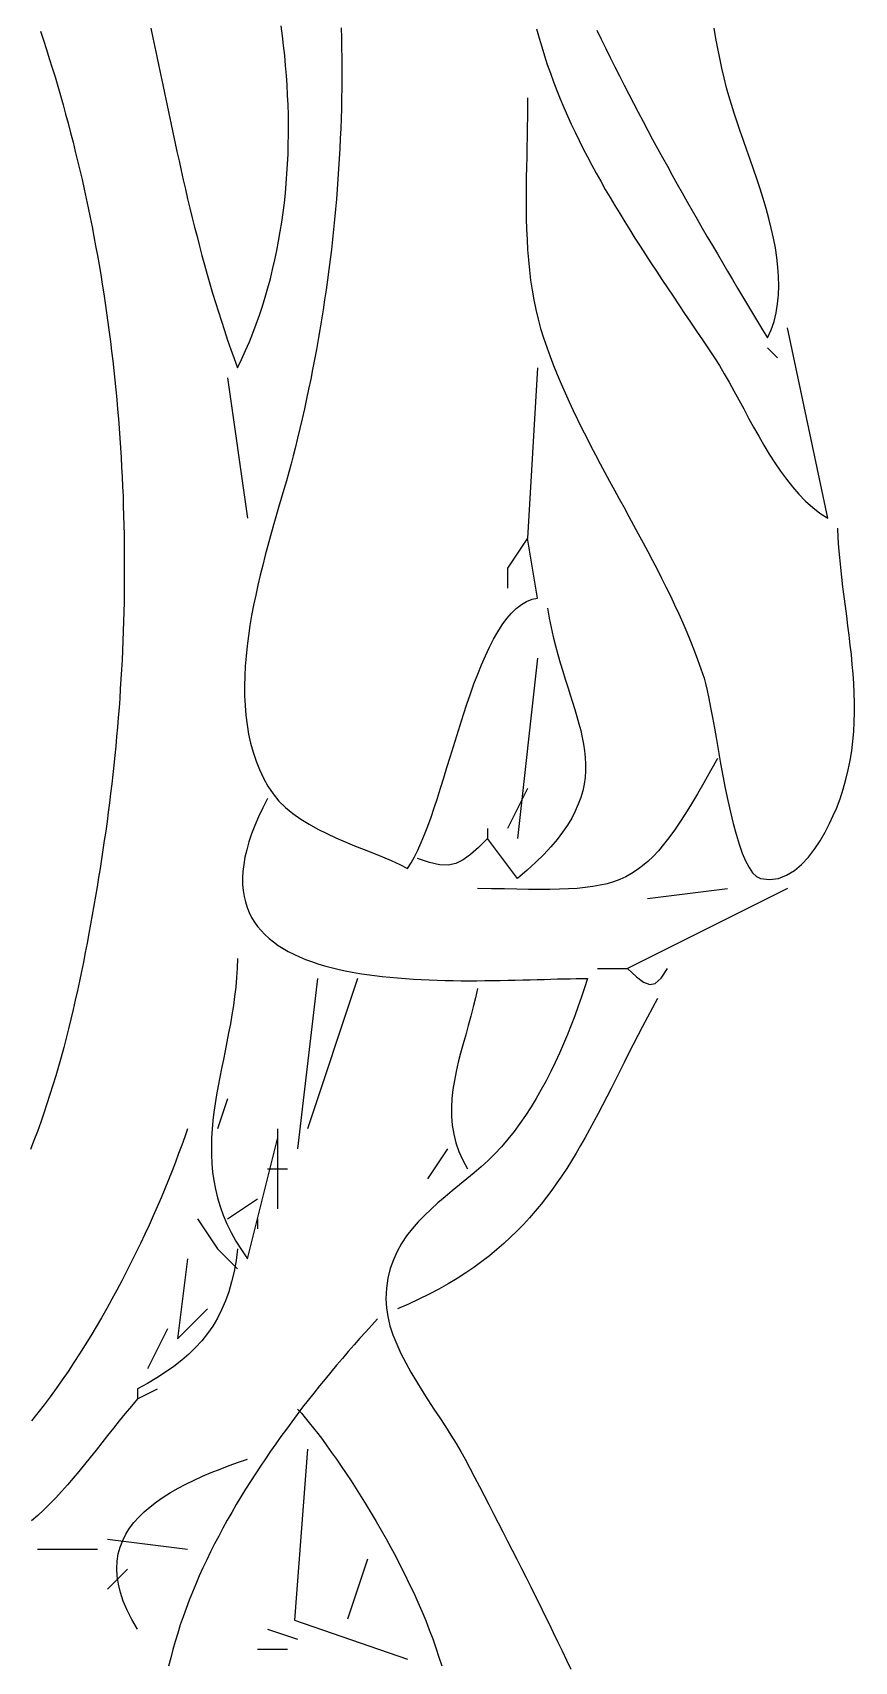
# Model space of a CAD drawing. Header units: millimetres. Extents: x 39 to 722, y 30 to 846.
# Drawn here: x 605 to 687.2, y 522.1 to 684.8 of the extents above; entities that cross this region are included whole.
import ezdxf

# ---------------------------------------------------------------- set-up
doc = ezdxf.new("R2010")
doc.units = ezdxf.units.MM
doc.layers.add('0_0_0', color=3, linetype='Continuous')

msp = doc.modelspace()

# ---------------------------------------------------------------- linework, layer by layer
at = {"layer": '0_0_0'}
for points in [[(616.84, 685.27), (617.04, 684.33), (617.24, 683.39), (617.44, 682.44), (617.64, 681.5), (617.84, 680.55), (618.04, 679.61), (618.24, 678.66), (618.44, 677.71), (618.64, 676.77), (618.84, 675.82), (619.04, 674.87), (619.25, 673.92), (619.46, 672.98), (619.67, 672.03), (619.88, 671.08), (620.09, 670.13), (620.31, 669.19), (620.53, 668.24), (620.76, 667.29), (620.99, 666.35), (621.23, 665.4), (621.47, 664.46), (621.71, 663.52), (621.96, 662.57), (622.22, 661.63), (622.48, 660.69), (622.75, 659.75), (623.03, 658.81), (623.31, 657.87), (623.6, 656.94), (623.9, 656), (624.21, 655.07), (624.52, 654.13), (624.85, 653.2), (625.18, 652.27), (625.52, 651.34), (625.93, 652.2), (626.32, 653.07), (626.7, 653.94), (627.05, 654.83), (627.38, 655.71), (627.7, 656.61), (628, 657.51), (628.29, 658.42), (628.55, 659.34), (628.8, 660.26), (629.03, 661.19), (629.25, 662.13), (629.45, 663.06), (629.63, 664.01), (629.79, 664.96), (629.95, 665.91), (630.08, 666.87), (630.2, 667.83), (630.3, 668.8), (630.39, 669.76), (630.46, 670.74), (630.52, 671.71), (630.57, 672.69), (630.59, 673.67), (630.61, 674.65), (630.61, 675.63), (630.6, 676.62), (630.57, 677.61), (630.53, 678.59), (630.48, 679.58), (630.41, 680.57), (630.33, 681.56), (630.24, 682.55), (630.13, 683.54), (630.01, 684.53), (629.88, 685.52)], [(635.89, 685.33), (635.91, 684.33), (635.93, 683.32), (635.94, 682.31), (635.95, 681.31), (635.95, 680.3), (635.94, 679.29), (635.92, 678.28), (635.9, 677.27), (635.87, 676.26), (635.84, 675.25), (635.79, 674.25), (635.75, 673.24), (635.69, 672.23), (635.63, 671.22), (635.56, 670.21), (635.49, 669.2), (635.4, 668.19), (635.32, 667.19), (635.22, 666.18), (635.12, 665.17), (635.01, 664.17), (634.9, 663.16), (634.78, 662.16), (634.65, 661.16), (634.52, 660.16), (634.38, 659.15), (634.23, 658.16), (634.08, 657.16), (633.92, 656.16), (633.76, 655.16), (633.59, 654.17), (633.41, 653.18), (633.22, 652.18), (633.03, 651.2), (632.84, 650.21), (632.63, 649.22), (632.42, 648.24), (632.21, 647.25), (631.99, 646.27), (631.76, 645.29), (631.52, 644.32), (631.28, 643.34), (631.08, 642.56), (630.87, 641.76), (630.64, 640.93), (630.4, 640.08), (630.15, 639.2), (629.89, 638.31), (629.63, 637.4), (629.36, 636.48), (629.09, 635.54), (628.82, 634.58), (628.56, 633.61), (628.29, 632.63), (628.04, 631.65), (627.79, 630.65), (627.56, 629.65), (627.34, 628.64), (627.13, 627.63), (626.93, 626.62), (626.76, 625.6), (626.61, 624.59), (626.47, 623.57), (626.37, 622.56), (626.29, 621.56), (626.24, 620.56), (626.21, 619.57), (626.22, 618.59), (626.27, 617.61), (626.35, 616.65), (626.47, 615.7), (626.63, 614.77), (626.83, 613.85), (627.08, 612.95), (627.37, 612.07), (627.72, 611.21), (628.11, 610.37), (628.55, 609.55), (629.07, 608.78), (629.66, 608.07), (630.32, 607.42), (631.05, 606.82), (631.84, 606.26), (632.67, 605.75), (633.54, 605.27), (634.44, 604.82), (635.36, 604.4), (636.29, 604), (637.23, 603.61), (638.17, 603.24), (639.1, 602.87), (640.01, 602.5), (640.88, 602.13), (641.73, 601.74), (642.52, 601.34), (642.88, 601.89), (643.22, 602.5), (643.56, 603.18), (643.89, 603.92), (644.22, 604.72), (644.55, 605.57), (644.87, 606.46), (645.19, 607.39), (645.5, 608.36), (645.82, 609.36), (646.14, 610.38), (646.46, 611.42), (646.78, 612.47), (647.11, 613.53), (647.43, 614.6), (647.77, 615.66), (648.11, 616.72), (648.45, 617.76), (648.8, 618.78), (649.16, 619.78), (649.53, 620.75), (649.91, 621.69), (650.3, 622.59), (650.7, 623.44), (651.11, 624.24), (651.54, 624.99), (651.98, 625.68), (652.44, 626.3), (652.91, 626.85), (653.39, 627.32), (653.9, 627.71), (654.42, 628.02), (654.96, 628.23), (655.52, 628.34), (654.52, 634.34), (652.52, 631.34), (652.52, 630.34), (652.52, 629.34)], [(655.41, 685.21), (655.66, 684.3), (655.93, 683.41), (656.2, 682.52), (656.49, 681.64), (656.8, 680.78), (657.11, 679.91), (657.44, 679.06), (657.78, 678.21), (658.14, 677.37), (658.5, 676.54), (658.88, 675.71), (659.27, 674.88), (659.67, 674.06), (660.08, 673.24), (660.5, 672.43), (660.94, 671.61), (661.38, 670.8), (661.83, 669.99), (662.29, 669.18), (662.76, 668.38), (663.24, 667.57), (663.73, 666.76), (664.23, 665.95), (664.74, 665.13), (665.25, 664.32), (665.78, 663.5), (666.31, 662.68), (666.85, 661.85), (667.39, 661.02), (667.95, 660.19), (668.5, 659.34), (669.07, 658.5), (669.64, 657.64), (670.22, 656.78), (670.8, 655.91), (671.39, 655.03), (671.99, 654.15), (672.59, 653.25), (673.19, 652.34), (673.69, 651.57), (674.18, 650.75), (674.67, 649.91), (675.15, 649.04), (675.64, 648.15), (676.13, 647.25), (676.62, 646.34), (677.12, 645.43), (677.63, 644.52), (678.15, 643.62), (678.68, 642.74), (679.23, 641.87), (679.8, 641.03), (680.39, 640.22), (681.01, 639.45), (681.65, 638.72), (682.32, 638.04), (683.02, 637.41), (683.75, 636.85), (684.52, 636.34), (680.52, 655.34)], [(661.44, 685.08), (661.88, 684.17), (662.33, 683.25), (662.78, 682.34), (663.24, 681.42), (663.7, 680.51), (664.16, 679.6), (664.63, 678.69), (665.1, 677.78), (665.58, 676.88), (666.06, 675.97), (666.54, 675.07), (667.02, 674.17), (667.51, 673.27), (668, 672.38), (668.49, 671.49), (668.98, 670.6), (669.48, 669.71), (669.98, 668.83), (670.48, 667.94), (670.98, 667.07), (671.48, 666.19), (671.98, 665.32), (672.48, 664.45), (672.99, 663.59), (673.49, 662.73), (674, 661.87), (674.5, 661.02), (675.01, 660.17), (675.51, 659.32), (676.01, 658.48), (676.52, 657.64), (677.02, 656.81), (677.52, 655.98), (678.02, 655.16), (678.52, 654.34), (678.88, 655.15), (679.16, 655.99), (679.37, 656.85), (679.52, 657.73), (679.6, 658.63), (679.64, 659.54), (679.62, 660.48), (679.55, 661.42), (679.44, 662.38), (679.29, 663.35), (679.1, 664.32), (678.88, 665.3), (678.63, 666.28), (678.36, 667.27), (678.07, 668.26), (677.76, 669.24), (677.44, 670.22), (677.11, 671.19), (676.78, 672.16), (676.44, 673.11), (676.11, 674.05), (675.78, 674.98), (675.47, 675.89), (675.17, 676.79), (674.89, 677.66), (674.64, 678.52), (674.41, 679.34), (674.16, 680.31), (673.94, 681.29), (673.73, 682.28), (673.53, 683.27), (673.35, 684.26), (673.18, 685.27)], [(605.81, 685), (606.11, 684.08), (606.41, 683.17), (606.7, 682.25), (606.99, 681.33), (607.27, 680.41), (607.54, 679.49), (607.81, 678.56), (608.07, 677.64), (608.33, 676.71), (608.58, 675.78), (608.83, 674.84), (609.07, 673.91), (609.3, 672.97), (609.53, 672.04), (609.75, 671.1), (609.97, 670.16), (610.18, 669.21), (610.39, 668.27), (610.59, 667.33), (610.78, 666.38), (610.97, 665.43), (611.16, 664.48), (611.33, 663.53), (611.51, 662.58), (611.67, 661.63), (611.84, 660.67), (611.99, 659.72), (612.14, 658.76), (612.29, 657.81), (612.43, 656.85), (612.56, 655.89), (612.69, 654.93), (612.81, 653.97), (612.93, 653.01), (613.04, 652.05), (613.15, 651.09), (613.25, 650.12), (613.35, 649.16), (613.44, 648.2), (613.53, 647.23), (613.61, 646.27), (613.68, 645.3), (613.75, 644.34), (613.82, 643.37), (613.88, 642.41), (613.93, 641.44), (613.98, 640.47), (614.03, 639.51), (614.07, 638.54), (614.1, 637.58), (614.13, 636.61), (614.15, 635.64), (614.17, 634.68), (614.19, 633.71), (614.2, 632.75), (614.2, 631.78), (614.2, 630.82), (614.19, 629.85), (614.18, 628.89), (614.17, 627.93), (614.14, 626.97), (614.12, 626), (614.09, 625.04), (614.05, 624.08), (614.01, 623.12), (613.97, 622.16), (613.92, 621.2), (613.86, 620.25), (613.8, 619.29), (613.74, 618.33), (613.67, 617.38), (613.59, 616.42), (613.51, 615.47), (613.43, 614.52), (613.34, 613.57), (613.25, 612.62), (613.15, 611.67), (613.05, 610.73), (612.94, 609.78), (612.83, 608.84), (612.71, 607.9), (612.59, 606.95), (612.47, 606.02), (612.34, 605.08), (612.2, 604.14), (612.06, 603.21), (611.92, 602.28), (611.77, 601.34), (611.62, 600.43), (611.47, 599.51), (611.31, 598.58), (611.15, 597.65), (610.99, 596.71), (610.82, 595.77), (610.65, 594.83), (610.48, 593.89), (610.29, 592.94), (610.11, 591.99), (609.92, 591.04), (609.72, 590.09), (609.51, 589.14), (609.3, 588.19), (609.09, 587.24), (608.86, 586.28), (608.63, 585.33), (608.39, 584.39), (608.14, 583.44), (607.89, 582.49), (607.62, 581.55), (607.35, 580.61), (607.07, 579.68), (606.77, 578.75), (606.47, 577.82), (606.16, 576.9), (605.84, 575.98), (605.51, 575.07), (605.16, 574.16), (604.81, 573.27)], [(654.52, 678.34), (654.52, 677.38), (654.51, 676.41), (654.49, 675.42), (654.47, 674.43), (654.45, 673.42), (654.43, 672.41), (654.4, 671.39), (654.39, 670.36), (654.38, 669.33), (654.37, 668.3), (654.38, 667.27), (654.39, 666.24), (654.42, 665.2), (654.46, 664.18), (654.52, 663.15), (654.6, 662.13), (654.7, 661.12), (654.82, 660.12), (654.97, 659.12), (655.14, 658.14), (655.33, 657.17), (655.56, 656.21), (655.82, 655.27), (656.11, 654.34), (656.43, 653.42), (656.76, 652.5), (657.12, 651.59), (657.49, 650.68), (657.87, 649.77), (658.26, 648.87), (658.67, 647.97), (659.09, 647.08), (659.52, 646.19), (659.95, 645.3), (660.4, 644.42), (660.85, 643.53), (661.31, 642.65), (661.78, 641.77), (662.25, 640.9), (662.72, 640.02), (663.2, 639.14), (663.68, 638.27), (664.16, 637.39), (664.64, 636.51), (665.11, 635.64), (665.59, 634.76), (666.06, 633.88), (666.53, 633), (667, 632.12), (667.46, 631.24), (667.91, 630.35), (668.35, 629.46), (668.79, 628.57), (669.21, 627.67), (669.63, 626.77), (670.03, 625.87), (670.43, 624.96), (670.8, 624.05), (671.17, 623.13), (671.52, 622.21), (671.85, 621.28), (672.16, 620.34), (672.32, 619.81), (672.48, 619.13), (672.65, 618.33), (672.82, 617.42), (673, 616.42), (673.19, 615.34), (673.39, 614.21), (673.6, 613.02), (673.81, 611.81), (674.04, 610.58), (674.28, 609.35), (674.53, 608.14), (674.79, 606.96), (675.07, 605.83), (675.36, 604.76), (675.66, 603.77), (675.98, 602.88), (676.31, 602.09), (676.66, 601.43), (677.02, 600.91), (677.4, 600.54), (677.8, 600.35), (678.72, 600.24), (679.59, 600.35), (680.41, 600.66), (681.19, 601.14), (681.92, 601.75), (682.59, 602.47), (683.21, 603.27), (683.77, 604.11), (684.27, 604.97), (684.71, 605.82), (685.08, 606.62), (685.39, 607.34), (685.76, 608.3), (686.08, 609.26), (686.35, 610.22), (686.58, 611.18), (686.77, 612.14), (686.92, 613.1), (687.04, 614.06), (687.12, 615.01), (687.17, 615.97), (687.2, 616.93), (687.2, 617.89), (687.17, 618.85), (687.13, 619.81), (687.06, 620.77), (686.98, 621.73), (686.89, 622.7), (686.78, 623.66), (686.67, 624.63), (686.55, 625.59), (686.43, 626.56), (686.3, 627.53), (686.17, 628.5), (686.05, 629.47), (685.94, 630.45), (685.83, 631.42), (685.73, 632.4), (685.65, 633.38), (685.58, 634.36), (685.52, 635.34)], [(678.52, 653.34), (679.52, 652.34)], [(655.52, 651.34), (654.52, 634.34)], [(624.52, 650.34), (626.52, 636.34)], [(656.52, 627.34), (656.69, 626.36), (656.88, 625.41), (657.09, 624.48), (657.31, 623.59), (657.55, 622.72), (657.79, 621.87), (658.03, 621.05), (658.28, 620.25), (658.53, 619.46), (658.78, 618.7), (659.01, 617.96), (659.24, 617.22), (659.45, 616.51), (659.65, 615.8), (659.83, 615.11), (659.98, 614.42), (660.11, 613.75), (660.21, 613.08), (660.28, 612.41), (660.31, 611.75), (660.3, 611.09), (660.26, 610.43), (660.16, 609.77), (660.03, 609.1), (659.84, 608.43), (659.59, 607.76), (659.29, 607.07), (658.93, 606.38), (658.51, 605.68), (658.02, 604.97), (657.46, 604.24), (656.83, 603.5), (656.13, 602.74), (655.34, 601.96), (654.47, 601.16), (653.52, 600.34), (650.52, 604.34), (649.62, 603.45), (648.82, 602.73), (648.08, 602.2), (647.35, 601.84), (646.57, 601.68), (645.71, 601.7), (644.71, 601.92), (643.52, 602.34)], [(655.52, 622.34), (653.52, 604.34)], [(673.52, 612.34), (672.82, 611.08), (672.15, 609.91), (671.51, 608.81), (670.9, 607.79), (670.31, 606.84), (669.74, 605.96), (669.19, 605.15), (668.65, 604.41), (668.12, 603.73), (667.6, 603.11), (667.08, 602.55), (666.55, 602.05), (666.02, 601.59), (665.47, 601.19), (664.92, 600.83), (664.34, 600.52), (663.74, 600.25), (663.12, 600.02), (662.46, 599.82), (661.78, 599.66), (661.05, 599.53), (660.29, 599.43), (659.48, 599.35), (658.62, 599.29), (657.7, 599.26), (656.74, 599.24), (655.71, 599.24), (654.61, 599.24), (653.45, 599.26), (652.22, 599.29), (650.91, 599.32), (649.52, 599.34)], [(654.52, 609.34), (652.52, 605.34)], [(628.52, 608.34), (628.04, 607.41), (627.62, 606.51), (627.25, 605.64), (626.93, 604.8), (626.66, 603.99), (626.44, 603.21), (626.26, 602.46), (626.14, 601.74), (626.06, 601.05), (626.02, 600.39), (626.03, 599.75), (626.08, 599.14), (626.18, 598.55), (626.31, 597.99), (626.48, 597.45), (626.69, 596.94), (626.93, 596.45), (627.21, 595.99), (627.53, 595.55), (627.88, 595.13), (628.26, 594.73), (628.67, 594.35), (629.11, 594), (629.58, 593.66), (630.07, 593.34), (630.59, 593.05), (631.14, 592.77), (631.71, 592.5), (632.3, 592.26), (632.92, 592.03), (633.55, 591.82), (634.2, 591.62), (634.87, 591.44), (635.56, 591.28), (636.27, 591.12), (636.98, 590.98), (637.71, 590.86), (638.46, 590.74), (639.21, 590.64), (639.97, 590.55), (640.74, 590.47), (641.52, 590.4), (642.31, 590.34), (643.1, 590.28), (643.89, 590.24), (644.69, 590.21), (645.49, 590.18), (646.29, 590.16), (647.08, 590.14), (647.88, 590.13), (648.67, 590.13), (649.46, 590.13), (650.24, 590.14), (651.02, 590.15), (651.79, 590.16), (652.54, 590.17), (653.29, 590.19), (654.03, 590.21), (654.76, 590.23), (655.47, 590.24), (656.16, 590.26), (656.84, 590.28), (657.51, 590.3), (658.15, 590.31), (658.78, 590.33), (659.38, 590.34), (659.96, 590.34), (660.52, 590.34), (660.22, 589.43), (659.9, 588.5), (659.57, 587.57), (659.23, 586.63), (658.87, 585.7), (658.5, 584.76), (658.11, 583.82), (657.7, 582.89), (657.28, 581.97), (656.84, 581.05), (656.37, 580.14), (655.89, 579.25), (655.39, 578.37), (654.87, 577.51), (654.32, 576.67), (653.75, 575.85), (653.16, 575.05), (652.55, 574.28), (651.9, 573.53), (651.23, 572.82), (650.57, 572.17), (649.88, 571.54), (649.17, 570.92), (648.45, 570.32), (647.72, 569.72), (646.99, 569.13), (646.27, 568.53), (645.56, 567.93), (644.87, 567.32), (644.2, 566.68), (643.57, 566.03), (642.97, 565.35), (642.42, 564.63), (641.92, 563.88), (641.48, 563.09), (641.1, 562.25), (640.79, 561.36), (640.56, 560.42), (640.41, 559.41), (640.36, 558.34), (640.4, 557.46), (640.54, 556.57), (640.76, 555.66), (641.06, 554.74), (641.43, 553.81), (641.86, 552.88), (642.34, 551.94), (642.86, 551.01), (643.41, 550.08), (643.98, 549.15), (644.56, 548.24), (645.15, 547.34), (645.74, 546.45), (646.31, 545.58), (646.86, 544.74), (647.37, 543.91), (647.85, 543.11), (648.27, 542.34), (648.75, 541.43), (649.22, 540.52), (649.7, 539.61), (650.17, 538.7), (650.65, 537.79), (651.12, 536.88), (651.59, 535.97), (652.05, 535.06), (652.52, 534.15), (652.99, 533.24), (653.45, 532.33), (653.91, 531.42), (654.37, 530.51), (654.83, 529.59), (655.28, 528.68), (655.74, 527.77), (656.19, 526.85), (656.63, 525.93), (657.08, 525.02), (657.52, 524.1), (657.96, 523.18), (658.4, 522.26), (658.84, 521.34)], [(650.52, 605.34), (650.52, 604.34)], [(680.52, 599.34), (664.52, 591.34), (665.41, 590.53), (666.12, 589.98), (666.73, 589.74), (667.29, 589.85), (667.87, 590.37), (668.52, 591.34)], [(666.52, 598.34), (674.52, 599.34)], [(625.52, 592.34), (625.49, 591.39), (625.43, 590.44), (625.34, 589.49), (625.23, 588.56), (625.1, 587.64), (624.96, 586.72), (624.8, 585.81), (624.63, 584.91), (624.46, 584.01), (624.28, 583.12), (624.1, 582.24), (623.92, 581.35), (623.75, 580.48), (623.58, 579.61), (623.43, 578.74), (623.29, 577.87), (623.16, 577.01), (623.06, 576.15), (622.98, 575.29), (622.92, 574.43), (622.9, 573.58), (622.9, 572.72), (622.94, 571.87), (623.02, 571.01), (623.14, 570.16), (623.3, 569.3), (623.51, 568.44), (623.77, 567.58), (624.08, 566.71), (624.44, 565.85), (624.87, 564.98), (625.35, 564.1), (625.91, 563.23), (626.52, 562.34), (629.52, 574.34), (629.52, 567.34)], [(661.52, 591.34), (664.52, 591.34)], [(633.52, 590.34), (631.52, 573.34)], [(637.52, 590.34), (632.52, 575.34)], [(649.52, 589.34), (649.32, 588.42), (649.09, 587.5), (648.84, 586.58), (648.59, 585.65), (648.33, 584.73), (648.07, 583.82), (647.82, 582.9), (647.59, 581.98), (647.38, 581.07), (647.2, 580.16), (647.06, 579.26), (646.96, 578.36), (646.91, 577.46), (646.92, 576.57), (646.99, 575.68), (647.13, 574.8), (647.35, 573.93), (647.65, 573.06), (648.04, 572.2), (648.52, 571.34)], [(667.52, 588.34), (667.01, 587.41), (666.51, 586.48), (666.02, 585.55), (665.54, 584.64), (665.08, 583.74), (664.62, 582.85), (664.18, 581.96), (663.73, 581.09), (663.3, 580.23), (662.86, 579.37), (662.43, 578.53), (662, 577.69), (661.57, 576.87), (661.14, 576.05), (660.7, 575.25), (660.26, 574.45), (659.82, 573.67), (659.36, 572.9), (658.9, 572.14), (658.43, 571.38), (657.94, 570.64), (657.44, 569.92), (656.93, 569.2), (656.4, 568.49), (655.86, 567.8), (655.29, 567.11), (654.71, 566.44), (654.1, 565.78), (653.48, 565.13), (652.82, 564.49), (652.15, 563.87), (651.44, 563.26), (650.71, 562.65), (649.95, 562.07), (649.15, 561.49), (648.33, 560.93), (647.47, 560.38), (646.57, 559.84), (645.64, 559.31), (644.67, 558.8), (643.66, 558.3), (642.62, 557.82), (641.52, 557.34)], [(624.52, 578.34), (623.52, 575.34)], [(620.52, 575.34), (620.24, 574.53), (619.94, 573.69), (619.63, 572.85), (619.31, 571.99), (618.97, 571.12), (618.62, 570.24), (618.26, 569.35), (617.88, 568.45), (617.49, 567.55), (617.09, 566.63), (616.67, 565.72), (616.25, 564.79), (615.81, 563.87), (615.36, 562.94), (614.9, 562.01), (614.43, 561.08), (613.95, 560.15), (613.45, 559.22), (612.95, 558.3), (612.44, 557.38), (611.91, 556.46), (611.38, 555.55), (610.84, 554.64), (610.29, 553.74), (609.73, 552.85), (609.16, 551.97), (608.58, 551.1), (607.99, 550.25), (607.39, 549.4), (606.79, 548.57), (606.18, 547.75), (605.56, 546.95), (604.93, 546.17)], [(629.52, 575.34), (629.52, 574.34)], [(646.52, 573.34), (644.52, 570.34)], [(628.52, 571.34), (630.52, 571.34)], [(624.52, 566.34), (627.52, 568.34)], [(621.52, 566.34), (623.52, 563.34)], [(627.52, 566.34), (627.52, 565.34)], [(625.52, 563.34), (625.37, 562.18), (625.17, 561.08), (624.93, 560.04), (624.64, 559.05), (624.31, 558.13), (623.93, 557.25), (623.51, 556.41), (623.04, 555.63), (622.52, 554.88), (621.95, 554.16), (621.33, 553.48), (620.66, 552.83), (619.94, 552.21), (619.16, 551.6), (618.33, 551.02), (617.45, 550.45), (616.52, 549.89), (615.52, 549.34), (615.52, 548.34), (617.52, 549.34)], [(623.52, 563.34), (625.52, 561.34)], [(620.52, 562.34), (619.52, 554.34), (622.52, 557.34)], [(618.52, 555.34), (616.52, 551.34)], [(639.52, 556.34), (638.94, 555.7), (638.35, 555.05), (637.76, 554.4), (637.18, 553.74), (636.59, 553.07), (636.01, 552.39), (635.43, 551.71), (634.86, 551.03), (634.28, 550.33), (633.72, 549.64), (633.15, 548.93), (632.59, 548.23), (632.03, 547.51), (631.48, 546.79), (630.94, 546.07), (630.4, 545.34), (629.86, 544.6), (629.34, 543.86), (628.81, 543.12), (628.3, 542.37), (627.8, 541.62), (627.3, 540.86), (626.81, 540.1), (626.33, 539.33), (625.85, 538.56), (625.39, 537.79), (624.94, 537.01), (624.49, 536.23), (624.06, 535.44), (623.64, 534.65), (623.23, 533.86), (622.83, 533.07), (622.44, 532.27), (622.06, 531.47), (621.7, 530.66), (621.35, 529.85), (621.01, 529.04), (620.69, 528.23), (620.38, 527.41), (620.09, 526.59), (619.8, 525.77), (619.54, 524.95), (619.29, 524.13), (619.05, 523.3), (618.84, 522.47), (618.63, 521.64)], [(615.52, 548.34), (614.91, 547.62), (614.3, 546.89), (613.7, 546.16), (613.11, 545.43), (612.53, 544.69), (611.95, 543.96), (611.37, 543.23), (610.8, 542.51), (610.23, 541.8), (609.66, 541.1), (609.08, 540.42), (608.51, 539.75), (607.93, 539.09), (607.34, 538.46), (606.75, 537.85), (606.15, 537.26), (605.54, 536.7), (604.93, 536.17)], [(631.52, 547.34), (631.9, 546.92), (632.29, 546.46), (632.69, 545.97), (633.11, 545.44), (633.55, 544.88), (634, 544.28), (634.46, 543.66), (634.93, 543.01), (635.41, 542.33), (635.89, 541.63), (636.38, 540.9), (636.88, 540.15), (637.38, 539.38), (637.88, 538.58), (638.38, 537.77), (638.88, 536.95), (639.38, 536.1), (639.88, 535.25), (640.37, 534.38), (640.85, 533.49), (641.33, 532.6), (641.79, 531.7), (642.25, 530.8), (642.69, 529.89), (643.13, 528.97), (643.54, 528.05), (643.94, 527.13), (644.33, 526.21), (644.69, 525.29), (645.04, 524.38), (645.36, 523.47), (645.66, 522.56), (645.94, 521.67)], [(615.52, 525.34), (614.95, 526.31), (614.48, 527.25), (614.1, 528.15), (613.81, 529.01), (613.61, 529.84), (613.49, 530.64), (613.45, 531.41), (613.49, 532.15), (613.6, 532.86), (613.78, 533.54), (614.04, 534.19), (614.35, 534.82), (614.73, 535.42), (615.16, 535.99), (615.65, 536.55), (616.2, 537.08), (616.79, 537.58), (617.42, 538.07), (618.1, 538.54), (618.82, 538.99), (619.57, 539.42), (620.36, 539.83), (621.18, 540.23), (622.02, 540.62), (622.89, 540.99), (623.77, 541.34), (624.68, 541.69), (625.6, 542.02), (626.52, 542.34)], [(632.52, 543.34), (631.22, 526.25), (642.52, 522.34)], [(612.52, 534.34), (620.52, 533.34)], [(605.52, 533.34), (611.52, 533.34)], [(638.52, 532.34), (636.52, 526.34)], [(614.52, 531.34), (612.52, 529.34)], [(628.52, 525.34), (631.52, 524.34)], [(627.52, 523.34), (630.52, 523.34)]]:
    msp.add_lwpolyline(points, dxfattribs=at)

doc.saveas('drawing.dxf')
